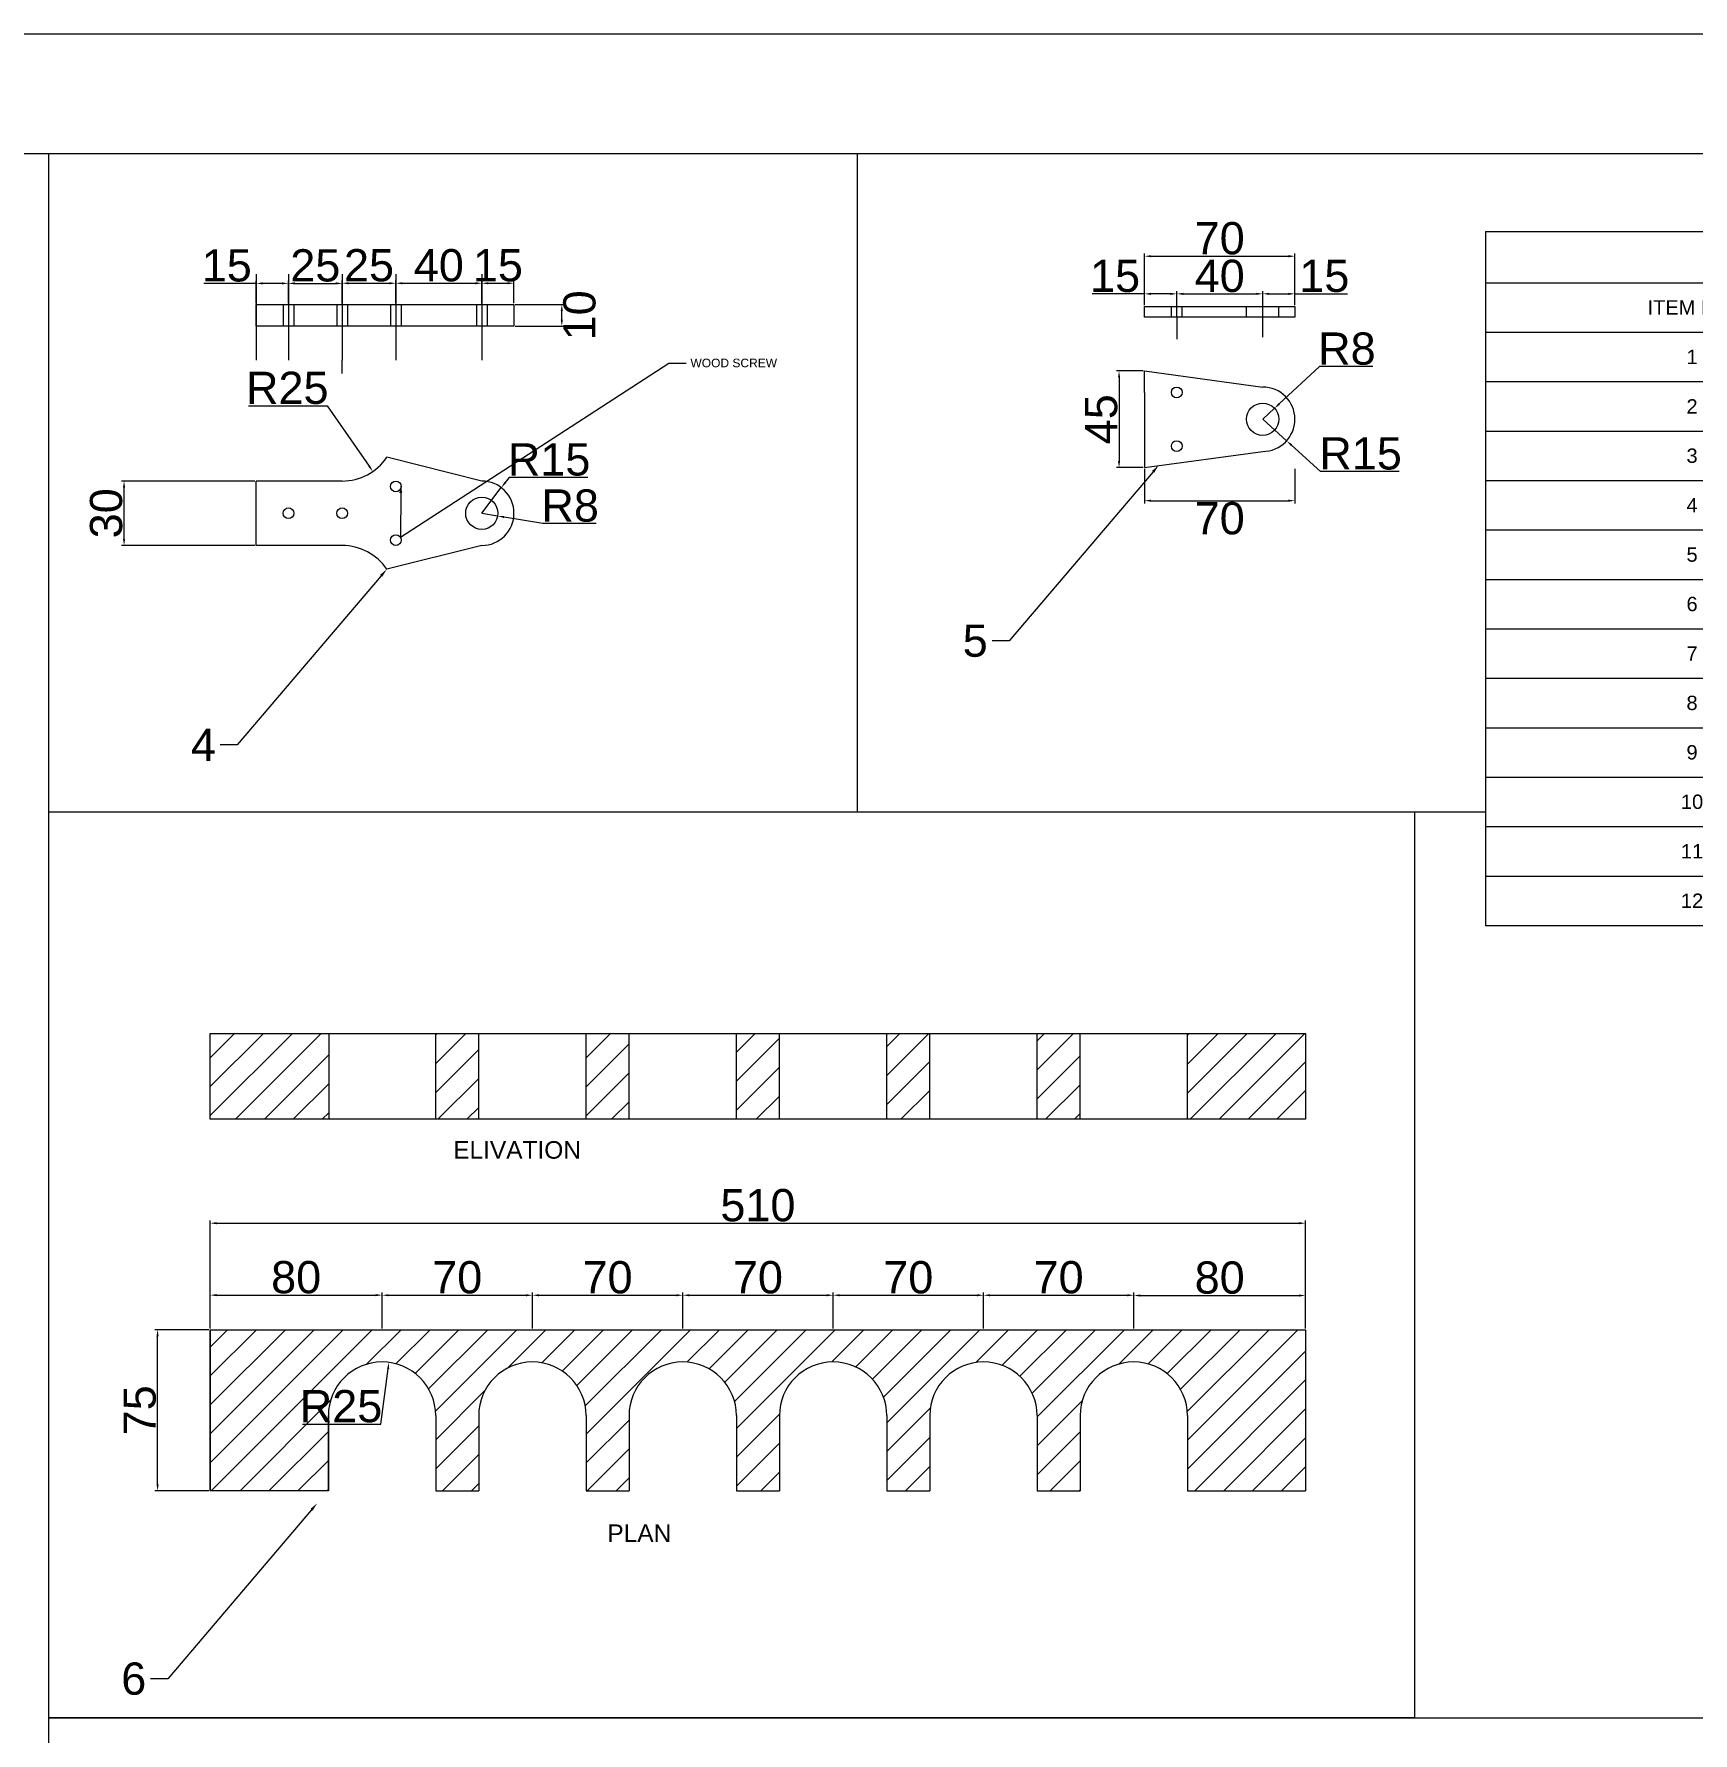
# Model space of a CAD drawing. Header units: millimetres. Extents: x -3009 to 55097, y -2803 to 5841.
# Drawn here: x 50202 to 50974, y -477 to 314 of the extents above; entities that cross this region are included whole.
import ezdxf
from ezdxf import colors
from ezdxf.entities.mleader import LeaderData, LeaderLine
from ezdxf.math import Vec2, Vec3

# ---------------------------------------------------------------- set-up
doc = ezdxf.new("R2010")
doc.units = ezdxf.units.MM
for name, color, linetype in [('DIM', 10, 'Continuous'), ('HATCH 252', 7, 'Continuous'), ('SC', 5, 'Continuous')]:
    doc.layers.add(name, color=color, linetype=linetype)
doc.layers.add('PDF_PDF_PDF_NAME PLATE', color=230, linetype='Continuous', true_color=0xff007f)
doc.styles.get("Standard").update_dxf_attribs({"font": 'arial.ttf', "height": 15})
doc.dimstyles.new('DIM', dxfattribs={"dimtxt": 15, "dimasz": 3, "dimexe": 1.25, "dimexo": 0.625, "dimtad": 2, "dimtoh": 1, "dimdec": 0, "dimtxsty": 'Standard', "dimcen": 2.5, "dimclrd": 1, "dimclre": 4, "dimclrt": 1, "dimadec": 0, "dimazin": 0, "dimtfac": 1, "dimtdec": 0, "dimtmove": 0, "dimatfit": 3, "dimfxl": 1, "dimtfillclr": 4, "dimarcsym": 0})

# ---------------------------------------------------------------- blocks, each defined once
blk = doc.blocks.new('*T118')
at = {"layer": 'SC', "color": 0, "linetype": 'ByBlock', "lineweight": -2, "transparency": 16777216}
for p, q in [((0, 0), (577.34, 0)), ((0, 0), (0, -323.12)), ((577.34, 0), (577.34, -323.12)), ((0, -23.91), (577.34, -23.91)), ((192.45, -23.91), (192.45, -323.12)), ((384.89, -23.91), (384.89, -323.12)), ((0, -46.92), (577.34, -46.92)), ((0, -69.94), (577.34, -69.94)), ((0, -92.96), (577.34, -92.96)), ((0, -115.97), (577.34, -115.97)), ((0, -138.99), (577.34, -138.99)), ((0, -162.01), (577.34, -162.01)), ((0, -185.02), (577.34, -185.02)), ((0, -208.04), (577.34, -208.04)), ((0, -231.05), (577.34, -231.05)), ((0, -254.07), (577.34, -254.07)), ((0, -277.09), (577.34, -277.09)), ((0, -300.1), (577.34, -300.1)), ((0, -323.12), (577.34, -323.12))]:
    blk.add_line(p, q, dxfattribs=at)
at = {"layer": 'SC', "color": 0, "transparency": 16777216, "attachment_point": 5}
for s, insert, char_height, width in [('DATAILS OF PARTS', (288.67, -11.95), 6.6811, 576.0044), ('QTY REQD', (481.12, -35.42), 6.681, 191.1106), ('ITEM NO.', (96.22, -35.42), 6.681, 191.1106), ('MATERIAL', (288.67, -35.42), 6.681, 191.1106), ('1', (96.22, -58.43), 6.68, 191.1106), ('TEAKWOOD POLISHED', (288.67, -58.43), 6.6811, 191.1106), ('8', (481.12, -58.43), 6.68, 191.1106), ('2', (96.22, -81.45), 6.68, 191.1106), ('TEAKWOOD POLISHED', (288.67, -81.45), 6.6811, 191.1106), ('4', (481.12, -81.45), 6.68, 191.1106), ('3', (96.22, -104.46), 6.68, 191.1106), ('MS GALVD SHEET(16G)', (288.67, -104.46), 6.6811, 191.1106), ('4', (481.12, -104.46), 6.68, 191.1106), ('4', (96.22, -127.48), 6.68, 191.1106), ('AL ALLOY', (288.67, -127.48), 6.681, 191.1106), ('4', (481.12, -127.48), 6.68, 191.1106), ('5', (96.22, -150.5), 6.68, 191.1106), ('AL ALLOY', (288.67, -150.5), 6.681, 191.1106), ('4', (481.12, -150.5), 6.68, 191.1106), ('6', (96.22, -173.51), 6.68, 191.1106), ('TEAKWOOD POLISHED', (288.67, -173.51), 6.6811, 191.1106), ('4', (481.12, -173.51), 6.68, 191.1106), ('7', (96.22, -196.53), 6.68, 191.1106), ('14G AL ALLOY SHEET', (288.67, -196.53), 6.6811, 191.1106), ('4', (481.12, -196.53), 6.68, 191.1106), ('8', (96.22, -219.55), 6.68, 191.1106), ('TEAKWOOD POLISHED', (288.67, -219.55), 6.6811, 191.1106), ('4', (481.12, -219.55), 6.68, 191.1106), ('9', (96.22, -242.56), 6.68, 191.1106), ('TEAKWOOD POLISHED', (288.67, -242.56), 6.6811, 191.1106), ('4', (481.12, -242.56), 6.68, 191.1106), ('10', (96.22, -265.58), 6.681, 191.1106), ('AL ALLOY', (288.67, -265.58), 6.681, 191.1106), ('24', (481.12, -265.58), 6.681, 191.1106), ('11', (96.22, -288.59), 6.681, 191.1106), ('TEAKWOOD POLISHED', (288.67, -288.59), 6.6811, 191.1106), ('8', (481.12, -288.59), 6.68, 191.1106), ('12', (96.22, -311.61), 6.681, 191.1106), ('TEAKWOOD POLISHED', (288.67, -311.61), 6.6811, 191.1106), ('8', (481.12, -311.61), 6.68, 191.1106)]:
    blk.add_mtext(s, dxfattribs=dict(at, insert=insert, char_height=char_height, width=width))
blk = doc.blocks.new('*D261')
at = {"layer": 'Defpoints', "color": 0, "transparency": 16777216}
for p in [(50305.41, 197.87), (50305.41, 187.99), (50320.41, 187.99)]:
    blk.add_point(p, dxfattribs=at)
at = {"layer": 'DIM', "color": 1, "lineweight": -2, "transparency": 16777216}
for p, q in [((50305.41, 197.87), (50280.97, 197.87)), ((50317.41, 197.87), (50308.41, 197.87))]:
    blk.add_line(p, q, dxfattribs=at)
at = {"layer": 'DIM', "color": 4, "lineweight": -2, "transparency": 16777216}
for p, q in [((50305.41, 188.62), (50305.41, 199.12)), ((50320.41, 188.62), (50320.41, 199.12))]:
    blk.add_line(p, q, dxfattribs=at)
at = {"layer": 'DIM', "color": 1, "transparency": 16777216}
for points in [[(50308.41, 198.37), (50308.41, 197.37), (50305.41, 197.87)], [(50317.41, 198.37), (50317.41, 197.37), (50320.41, 197.87)]]:
    blk.add_solid(points, dxfattribs=at)
at = {"layer": 'DIM', "color": 1, "transparency": 16777216, "insert": (50291.69, 206.16), "char_height": 15, "attachment_point": 5}
blk.add_mtext('15', dxfattribs=at)
blk = doc.blocks.new('*D262')
at = {"layer": 'Defpoints', "color": 0, "transparency": 16777216}
for p in [(50345.41, 197.87), (50320.41, 187.99), (50345.41, 187.99)]:
    blk.add_point(p, dxfattribs=at)
at = {"layer": 'DIM', "color": 4, "lineweight": -2, "transparency": 16777216}
for p, q in [((50320.41, 188.62), (50320.41, 199.12)), ((50345.41, 188.62), (50345.41, 199.12))]:
    blk.add_line(p, q, dxfattribs=at)
at = {"layer": 'DIM', "color": 1, "lineweight": -2, "transparency": 16777216}
blk.add_line((50323.41, 197.87), (50342.41, 197.87), dxfattribs=at)
at = {"layer": 'DIM', "color": 1, "transparency": 16777216}
for points in [[(50323.41, 198.37), (50323.41, 197.37), (50320.41, 197.87)], [(50342.41, 198.37), (50342.41, 197.37), (50345.41, 197.87)]]:
    blk.add_solid(points, dxfattribs=at)
at = {"layer": 'DIM', "color": 1, "transparency": 16777216, "insert": (50332.91, 206.16), "char_height": 15, "attachment_point": 5}
blk.add_mtext('25', dxfattribs=at)
blk = doc.blocks.new('*D263')
at = {"layer": 'Defpoints', "color": 0, "transparency": 16777216}
for p in [(50370.41, 197.94), (50345.41, 187.99), (50370.41, 187.99)]:
    blk.add_point(p, dxfattribs=at)
at = {"layer": 'DIM', "color": 4, "lineweight": -2, "transparency": 16777216}
for p, q in [((50345.41, 188.62), (50345.41, 199.19)), ((50370.41, 188.62), (50370.41, 199.19))]:
    blk.add_line(p, q, dxfattribs=at)
at = {"layer": 'DIM', "color": 1, "lineweight": -2, "transparency": 16777216}
blk.add_line((50348.41, 197.94), (50367.41, 197.94), dxfattribs=at)
at = {"layer": 'DIM', "color": 1, "transparency": 16777216}
for points in [[(50348.41, 198.44), (50348.41, 197.44), (50345.41, 197.94)], [(50367.41, 198.44), (50367.41, 197.44), (50370.41, 197.94)]]:
    blk.add_solid(points, dxfattribs=at)
at = {"layer": 'DIM', "color": 1, "transparency": 16777216, "insert": (50357.91, 206.22), "char_height": 15, "attachment_point": 5}
blk.add_mtext('25', dxfattribs=at)
blk = doc.blocks.new('*D264')
at = {"layer": 'Defpoints', "color": 0, "transparency": 16777216}
for p in [(50410.41, 197.94), (50370.41, 187.99), (50410.41, 187.99)]:
    blk.add_point(p, dxfattribs=at)
at = {"layer": 'DIM', "color": 4, "lineweight": -2, "transparency": 16777216}
for p, q in [((50370.41, 188.62), (50370.41, 199.19)), ((50410.41, 188.62), (50410.41, 199.19))]:
    blk.add_line(p, q, dxfattribs=at)
at = {"layer": 'DIM', "color": 1, "lineweight": -2, "transparency": 16777216}
blk.add_line((50373.41, 197.94), (50407.41, 197.94), dxfattribs=at)
at = {"layer": 'DIM', "color": 1, "transparency": 16777216}
for points in [[(50373.41, 198.44), (50373.41, 197.44), (50370.41, 197.94)], [(50407.41, 198.44), (50407.41, 197.44), (50410.41, 197.94)]]:
    blk.add_solid(points, dxfattribs=at)
at = {"layer": 'DIM', "color": 1, "transparency": 16777216, "insert": (50390.41, 206.22), "char_height": 15, "attachment_point": 5}
blk.add_mtext('40', dxfattribs=at)
blk = doc.blocks.new('*D265')
at = {"layer": 'Defpoints', "color": 0, "transparency": 16777216}
for p in [(50425.41, 197.94), (50410.41, 187.99), (50425.41, 187.99)]:
    blk.add_point(p, dxfattribs=at)
at = {"layer": 'DIM', "color": 4, "lineweight": -2, "transparency": 16777216}
for p, q in [((50410.41, 188.62), (50410.41, 199.19)), ((50425.41, 188.62), (50425.41, 199.19))]:
    blk.add_line(p, q, dxfattribs=at)
at = {"layer": 'DIM', "color": 1, "lineweight": -2, "transparency": 16777216}
blk.add_line((50413.41, 197.94), (50422.41, 197.94), dxfattribs=at)
at = {"layer": 'DIM', "color": 1, "transparency": 16777216}
for points in [[(50413.41, 198.44), (50413.41, 197.44), (50410.41, 197.94)], [(50422.41, 198.44), (50422.41, 197.44), (50425.41, 197.94)]]:
    blk.add_solid(points, dxfattribs=at)
at = {"layer": 'DIM', "color": 1, "transparency": 16777216, "insert": (50417.91, 206.22), "char_height": 15, "attachment_point": 5}
blk.add_mtext('15', dxfattribs=at)
blk = doc.blocks.new('*D266')
at = {"layer": 'Defpoints', "color": 0, "transparency": 16777216}
for p in [(50425.41, 187.99), (50447.67, 187.99), (50425.41, 177.99)]:
    blk.add_point(p, dxfattribs=at)
at = {"layer": 'DIM', "color": 4, "lineweight": -2, "transparency": 16777216}
for p, q in [((50426.03, 187.99), (50448.92, 187.99)), ((50426.03, 177.99), (50448.92, 177.99))]:
    blk.add_line(p, q, dxfattribs=at)
at = {"layer": 'DIM', "color": 1, "lineweight": -2, "transparency": 16777216}
blk.add_line((50447.67, 180.99), (50447.67, 184.99), dxfattribs=at)
at = {"layer": 'DIM', "color": 1, "transparency": 16777216}
for points in [[(50447.17, 184.99), (50448.17, 184.99), (50447.67, 187.99)], [(50447.17, 180.99), (50448.17, 180.99), (50447.67, 177.99)]]:
    blk.add_solid(points, dxfattribs=at)
at = {"layer": 'DIM', "color": 1, "transparency": 16777216, "insert": (50455.95, 182.99), "char_height": 15, "attachment_point": 5, "rotation": 90}
blk.add_mtext('10', dxfattribs=at)
blk = doc.blocks.new('*D258')
at = {"layer": 'Defpoints', "color": 0, "transparency": 16777216}
for p in [(50419.51, 102.77), (50410.41, 90.84)]:
    blk.add_point(p, dxfattribs=at)
at = {"layer": 'DIM', "color": 1, "lineweight": -2, "transparency": 16777216}
for p, q in [((50423.15, 107.54), (50421.33, 105.15)), ((50459.73, 107.54), (50423.15, 107.54)), ((50410.41, 90.84), (50419.51, 102.77))]:
    blk.add_line(p, q, dxfattribs=at)
at = {"layer": 'DIM', "color": 1, "transparency": 16777216}
blk.add_solid([(50420.93, 105.46), (50421.72, 104.85), (50419.51, 102.77)], dxfattribs=at)
at = {"layer": 'DIM', "color": 1, "transparency": 16777216, "insert": (50441.75, 115.82), "char_height": 15, "attachment_point": 5}
blk.add_mtext('R15', dxfattribs=at)
blk = doc.blocks.new('*D259')
at = {"layer": 'Defpoints', "color": 0, "transparency": 16777216}
for p in [(50410.41, 90.84), (50417.8, 89.6)]:
    blk.add_point(p, dxfattribs=at)
at = {"layer": 'DIM', "color": 1, "lineweight": -2, "transparency": 16777216}
for p, q in [((50410.41, 90.84), (50417.8, 89.6)), ((50438.83, 86.07), (50420.76, 89.1)), ((50463.67, 86.07), (50438.83, 86.07))]:
    blk.add_line(p, q, dxfattribs=at)
at = {"layer": 'DIM', "color": 1, "transparency": 16777216}
blk.add_solid([(50420.84, 89.6), (50420.68, 88.61), (50417.8, 89.6)], dxfattribs=at)
at = {"layer": 'DIM', "color": 1, "transparency": 16777216, "insert": (50451.56, 94.35), "char_height": 15, "attachment_point": 5}
blk.add_mtext('R8', dxfattribs=at)
blk = doc.blocks.new('*D260')
at = {"layer": 'Defpoints', "color": 0, "transparency": 16777216}
for p in [(50345.41, 130.84), (50359.65, 110.3)]:
    blk.add_point(p, dxfattribs=at)
at = {"layer": 'DIM', "color": 1, "lineweight": -2, "transparency": 16777216}
for p, q in [((50301.87, 140.87), (50338.45, 140.87)), ((50338.45, 140.87), (50357.94, 112.76))]:
    blk.add_line(p, q, dxfattribs=at)
at = {"layer": 'DIM', "color": 1, "transparency": 16777216}
blk.add_solid([(50358.36, 113.05), (50357.53, 112.48), (50359.65, 110.3)], dxfattribs=at)
at = {"layer": 'DIM', "color": 1, "transparency": 16777216, "insert": (50319.85, 149.15), "char_height": 15, "attachment_point": 5}
blk.add_mtext('R25', dxfattribs=at)
blk = doc.blocks.new('*D267')
at = {"layer": 'Defpoints', "color": 0, "transparency": 16777216}
for p in [(50243.86, 105.84), (50305.41, 105.84), (50305.41, 75.84)]:
    blk.add_point(p, dxfattribs=at)
at = {"layer": 'DIM', "color": 4, "lineweight": -2, "transparency": 16777216}
for p, q in [((50304.78, 105.84), (50242.61, 105.84)), ((50304.78, 75.84), (50242.61, 75.84))]:
    blk.add_line(p, q, dxfattribs=at)
at = {"layer": 'DIM', "color": 1, "lineweight": -2, "transparency": 16777216}
blk.add_line((50243.86, 78.84), (50243.86, 102.84), dxfattribs=at)
at = {"layer": 'DIM', "color": 1, "transparency": 16777216}
for points in [[(50243.36, 102.84), (50244.36, 102.84), (50243.86, 105.84)], [(50243.36, 78.84), (50244.36, 78.84), (50243.86, 75.84)]]:
    blk.add_solid(points, dxfattribs=at)
at = {"layer": 'DIM', "color": 1, "transparency": 16777216, "insert": (50235.57, 90.84), "char_height": 15, "attachment_point": 5, "rotation": 90}
blk.add_mtext('30', dxfattribs=at)
blk = doc.blocks.new('*D271')
at = {"layer": 'Defpoints', "color": 0, "transparency": 16777216}
for p in [(50788.99, 210.52), (50718.99, 187.14), (50788.99, 187.14)]:
    blk.add_point(p, dxfattribs=at)
at = {"layer": 'DIM', "color": 4, "lineweight": -2, "transparency": 16777216}
for p, q in [((50718.99, 187.77), (50718.99, 211.77)), ((50788.99, 187.77), (50788.99, 211.77))]:
    blk.add_line(p, q, dxfattribs=at)
at = {"layer": 'DIM', "color": 1, "lineweight": -2, "transparency": 16777216}
blk.add_line((50721.99, 210.52), (50785.99, 210.52), dxfattribs=at)
at = {"layer": 'DIM', "color": 1, "transparency": 16777216}
for points in [[(50721.99, 211.02), (50721.99, 210.02), (50718.99, 210.52)], [(50785.99, 211.02), (50785.99, 210.02), (50788.99, 210.52)]]:
    blk.add_solid(points, dxfattribs=at)
at = {"layer": 'DIM', "color": 1, "transparency": 16777216, "insert": (50753.99, 218.81), "char_height": 15, "attachment_point": 5}
blk.add_mtext('70', dxfattribs=at)
blk = doc.blocks.new('*D272')
at = {"layer": 'Defpoints', "color": 0, "transparency": 16777216}
for p in [(50718.99, 193), (50718.99, 187.14), (50733.99, 187.14)]:
    blk.add_point(p, dxfattribs=at)
at = {"layer": 'DIM', "color": 1, "lineweight": -2, "transparency": 16777216}
for p, q in [((50718.99, 193), (50694.55, 193)), ((50730.99, 193), (50721.99, 193))]:
    blk.add_line(p, q, dxfattribs=at)
at = {"layer": 'DIM', "color": 4, "lineweight": -2, "transparency": 16777216}
for p, q in [((50718.99, 187.77), (50718.99, 194.25)), ((50733.99, 187.77), (50733.99, 194.25))]:
    blk.add_line(p, q, dxfattribs=at)
at = {"layer": 'DIM', "color": 1, "transparency": 16777216}
for points in [[(50721.99, 193.5), (50721.99, 192.5), (50718.99, 193)], [(50730.99, 193.5), (50730.99, 192.5), (50733.99, 193)]]:
    blk.add_solid(points, dxfattribs=at)
at = {"layer": 'DIM', "color": 1, "transparency": 16777216, "insert": (50705.27, 201.28), "char_height": 15, "attachment_point": 5}
blk.add_mtext('15', dxfattribs=at)
blk = doc.blocks.new('*D273')
at = {"layer": 'Defpoints', "color": 0, "transparency": 16777216}
for p in [(50773.99, 193), (50733.99, 187.14), (50773.99, 187.14)]:
    blk.add_point(p, dxfattribs=at)
at = {"layer": 'DIM', "color": 4, "lineweight": -2, "transparency": 16777216}
for p, q in [((50733.99, 187.77), (50733.99, 194.25)), ((50773.99, 187.77), (50773.99, 194.25))]:
    blk.add_line(p, q, dxfattribs=at)
at = {"layer": 'DIM', "color": 1, "lineweight": -2, "transparency": 16777216}
blk.add_line((50736.99, 193), (50770.99, 193), dxfattribs=at)
at = {"layer": 'DIM', "color": 1, "transparency": 16777216}
for points in [[(50736.99, 193.5), (50736.99, 192.5), (50733.99, 193)], [(50770.99, 193.5), (50770.99, 192.5), (50773.99, 193)]]:
    blk.add_solid(points, dxfattribs=at)
at = {"layer": 'DIM', "color": 1, "transparency": 16777216, "insert": (50753.99, 201.28), "char_height": 15, "attachment_point": 5}
blk.add_mtext('40', dxfattribs=at)
blk = doc.blocks.new('*D268')
at = {"layer": 'Defpoints', "color": 0, "transparency": 16777216}
for p in [(50788.99, 193), (50773.99, 187.14), (50788.99, 187.14)]:
    blk.add_point(p, dxfattribs=at)
at = {"layer": 'DIM', "color": 4, "lineweight": -2, "transparency": 16777216}
for p, q in [((50773.99, 187.77), (50773.99, 194.25)), ((50788.99, 187.77), (50788.99, 194.25))]:
    blk.add_line(p, q, dxfattribs=at)
at = {"layer": 'DIM', "color": 1, "lineweight": -2, "transparency": 16777216}
for p, q in [((50776.99, 193), (50785.99, 193)), ((50788.99, 193), (50813.42, 193))]:
    blk.add_line(p, q, dxfattribs=at)
at = {"layer": 'DIM', "color": 1, "transparency": 16777216}
for points in [[(50776.99, 193.5), (50776.99, 192.5), (50773.99, 193)], [(50785.99, 193.5), (50785.99, 192.5), (50788.99, 193)]]:
    blk.add_solid(points, dxfattribs=at)
at = {"layer": 'DIM', "color": 1, "transparency": 16777216, "insert": (50802.7, 201.28), "char_height": 15, "attachment_point": 5}
blk.add_mtext('15', dxfattribs=at)
blk = doc.blocks.new('*D274')
at = {"layer": 'Defpoints', "color": 0, "transparency": 16777216}
for p in [(50718.99, 157.12), (50707.12, 112.12), (50718.99, 112.12)]:
    blk.add_point(p, dxfattribs=at)
at = {"layer": 'DIM', "color": 4, "lineweight": -2, "transparency": 16777216}
for p, q in [((50718.36, 157.12), (50705.87, 157.12)), ((50718.36, 112.12), (50705.87, 112.12))]:
    blk.add_line(p, q, dxfattribs=at)
at = {"layer": 'DIM', "color": 1, "lineweight": -2, "transparency": 16777216}
blk.add_line((50707.12, 154.12), (50707.12, 115.12), dxfattribs=at)
at = {"layer": 'DIM', "color": 1, "transparency": 16777216}
for points in [[(50706.62, 154.12), (50707.62, 154.12), (50707.12, 157.12)], [(50706.62, 115.12), (50707.62, 115.12), (50707.12, 112.12)]]:
    blk.add_solid(points, dxfattribs=at)
at = {"layer": 'DIM', "color": 1, "transparency": 16777216, "insert": (50698.87, 134.62), "char_height": 15, "attachment_point": 5, "rotation": 90}
blk.add_mtext('45', dxfattribs=at)
blk = doc.blocks.new('*D269')
at = {"layer": 'Defpoints', "color": 0, "transparency": 16777216}
for p in [(50773.99, 134.62), (50779.49, 139.71)]:
    blk.add_point(p, dxfattribs=at)
at = {"layer": 'DIM', "color": 1, "lineweight": -2, "transparency": 16777216}
for p, q in [((50800.47, 159.14), (50781.69, 141.75)), ((50825.31, 159.14), (50800.47, 159.14)), ((50773.99, 134.62), (50779.49, 139.71))]:
    blk.add_line(p, q, dxfattribs=at)
at = {"layer": 'DIM', "color": 1, "transparency": 16777216}
blk.add_solid([(50781.35, 142.12), (50782.03, 141.38), (50779.49, 139.71)], dxfattribs=at)
at = {"layer": 'DIM', "color": 1, "transparency": 16777216, "insert": (50813.2, 167.42), "char_height": 15, "attachment_point": 5}
blk.add_mtext('R8', dxfattribs=at)
blk = doc.blocks.new('*D275')
at = {"layer": 'Defpoints', "color": 0, "transparency": 16777216}
for p in [(50773.99, 134.62), (50785.14, 124.59)]:
    blk.add_point(p, dxfattribs=at)
at = {"layer": 'DIM', "color": 1, "lineweight": -2, "transparency": 16777216}
for p, q in [((50773.99, 134.62), (50785.14, 124.59)), ((50800.99, 110.34), (50787.37, 122.58)), ((50837.57, 110.34), (50800.99, 110.34))]:
    blk.add_line(p, q, dxfattribs=at)
at = {"layer": 'DIM', "color": 1, "transparency": 16777216}
blk.add_solid([(50787.71, 122.95), (50787.04, 122.21), (50785.14, 124.59)], dxfattribs=at)
at = {"layer": 'DIM', "color": 1, "transparency": 16777216, "insert": (50819.59, 118.62), "char_height": 15, "attachment_point": 5}
blk.add_mtext('R15', dxfattribs=at)
blk = doc.blocks.new('*D270')
at = {"layer": 'Defpoints', "color": 0, "transparency": 16777216}
for p in [(50718.99, 112.12), (50788.99, 112.12), (50788.99, 96.7)]:
    blk.add_point(p, dxfattribs=at)
at = {"layer": 'SC', "color": 4, "lineweight": -2, "transparency": 16777216}
for p, q in [((50718.99, 111.49), (50718.99, 95.45)), ((50788.99, 111.49), (50788.99, 95.45))]:
    blk.add_line(p, q, dxfattribs=at)
at = {"layer": 'SC', "color": 1, "lineweight": -2, "transparency": 16777216}
blk.add_line((50721.99, 96.7), (50785.99, 96.7), dxfattribs=at)
at = {"layer": 'SC', "color": 1, "transparency": 16777216}
for points in [[(50721.99, 97.2), (50721.99, 96.2), (50718.99, 96.7)], [(50785.99, 97.2), (50785.99, 96.2), (50788.99, 96.7)]]:
    blk.add_solid(points, dxfattribs=at)
at = {"layer": 'SC', "color": 1, "transparency": 16777216, "insert": (50753.99, 88.42), "char_height": 15, "attachment_point": 5}
blk.add_mtext('70', dxfattribs=at)
blk = doc.blocks.new('*D283')
at = {"layer": 'Defpoints', "color": 0, "transparency": 16777216}
for p in [(50793.98, -239.67), (50283.98, -289.27), (50793.98, -289.27)]:
    blk.add_point(p, dxfattribs=at)
at = {"layer": 'DIM', "color": 4, "lineweight": -2, "transparency": 16777216}
for p, q in [((50283.98, -288.64), (50283.98, -238.42)), ((50793.98, -288.64), (50793.98, -238.42))]:
    blk.add_line(p, q, dxfattribs=at)
at = {"layer": 'DIM', "color": 1, "lineweight": -2, "transparency": 16777216}
blk.add_line((50286.98, -239.67), (50790.98, -239.67), dxfattribs=at)
at = {"layer": 'DIM', "color": 1, "transparency": 16777216}
for points in [[(50286.98, -239.17), (50286.98, -240.17), (50283.98, -239.67)], [(50790.98, -239.17), (50790.98, -240.17), (50793.98, -239.67)]]:
    blk.add_solid(points, dxfattribs=at)
at = {"layer": 'DIM', "color": 1, "transparency": 16777216, "insert": (50538.98, -231.38), "char_height": 15, "attachment_point": 5}
blk.add_mtext('510', dxfattribs=at)
blk = doc.blocks.new('*D276')
at = {"layer": 'Defpoints', "color": 0, "transparency": 16777216}
for p in [(50363.98, -273.17), (50283.98, -289.27), (50363.98, -289.27)]:
    blk.add_point(p, dxfattribs=at)
at = {"layer": 'DIM', "color": 4, "lineweight": -2, "transparency": 16777216}
for p, q in [((50283.98, -288.64), (50283.98, -271.92)), ((50363.98, -288.64), (50363.98, -271.92))]:
    blk.add_line(p, q, dxfattribs=at)
at = {"layer": 'DIM', "color": 1, "lineweight": -2, "transparency": 16777216}
blk.add_line((50286.98, -273.17), (50360.98, -273.17), dxfattribs=at)
at = {"layer": 'DIM', "color": 1, "transparency": 16777216}
for points in [[(50286.98, -272.67), (50286.98, -273.67), (50283.98, -273.17)], [(50360.98, -272.67), (50360.98, -273.67), (50363.98, -273.17)]]:
    blk.add_solid(points, dxfattribs=at)
at = {"layer": 'DIM', "color": 1, "transparency": 16777216, "insert": (50323.98, -264.89), "char_height": 15, "attachment_point": 5}
blk.add_mtext('80', dxfattribs=at)
blk = doc.blocks.new('*D277')
at = {"layer": 'Defpoints', "color": 0, "transparency": 16777216}
for p in [(50433.98, -273.22), (50363.98, -289.27), (50433.98, -289.27)]:
    blk.add_point(p, dxfattribs=at)
at = {"layer": 'DIM', "color": 4, "lineweight": -2, "transparency": 16777216}
for p, q in [((50363.98, -288.64), (50363.98, -271.97)), ((50433.98, -288.64), (50433.98, -271.97))]:
    blk.add_line(p, q, dxfattribs=at)
at = {"layer": 'DIM', "color": 1, "lineweight": -2, "transparency": 16777216}
blk.add_line((50366.98, -273.22), (50430.98, -273.22), dxfattribs=at)
at = {"layer": 'DIM', "color": 1, "transparency": 16777216}
for points in [[(50366.98, -272.72), (50366.98, -273.72), (50363.98, -273.22)], [(50430.98, -272.72), (50430.98, -273.72), (50433.98, -273.22)]]:
    blk.add_solid(points, dxfattribs=at)
at = {"layer": 'DIM', "color": 1, "transparency": 16777216, "insert": (50398.98, -264.93), "char_height": 15, "attachment_point": 5}
blk.add_mtext('70', dxfattribs=at)
blk = doc.blocks.new('*D278')
at = {"layer": 'Defpoints', "color": 0, "transparency": 16777216}
for p in [(50503.98, -273.22), (50433.98, -289.27), (50503.98, -289.27)]:
    blk.add_point(p, dxfattribs=at)
at = {"layer": 'DIM', "color": 4, "lineweight": -2, "transparency": 16777216}
for p, q in [((50433.98, -288.64), (50433.98, -271.97)), ((50503.98, -288.64), (50503.98, -271.97))]:
    blk.add_line(p, q, dxfattribs=at)
at = {"layer": 'DIM', "color": 1, "lineweight": -2, "transparency": 16777216}
blk.add_line((50436.98, -273.22), (50500.98, -273.22), dxfattribs=at)
at = {"layer": 'DIM', "color": 1, "transparency": 16777216}
for points in [[(50436.98, -272.72), (50436.98, -273.72), (50433.98, -273.22)], [(50500.98, -272.72), (50500.98, -273.72), (50503.98, -273.22)]]:
    blk.add_solid(points, dxfattribs=at)
at = {"layer": 'DIM', "color": 1, "transparency": 16777216, "insert": (50468.98, -264.93), "char_height": 15, "attachment_point": 5}
blk.add_mtext('70', dxfattribs=at)
blk = doc.blocks.new('*D279')
at = {"layer": 'Defpoints', "color": 0, "transparency": 16777216}
for p in [(50573.98, -273.22), (50503.98, -289.27), (50573.98, -289.27)]:
    blk.add_point(p, dxfattribs=at)
at = {"layer": 'DIM', "color": 4, "lineweight": -2, "transparency": 16777216}
for p, q in [((50503.98, -288.64), (50503.98, -271.97)), ((50573.98, -288.64), (50573.98, -271.97))]:
    blk.add_line(p, q, dxfattribs=at)
at = {"layer": 'DIM', "color": 1, "lineweight": -2, "transparency": 16777216}
blk.add_line((50506.98, -273.22), (50570.98, -273.22), dxfattribs=at)
at = {"layer": 'DIM', "color": 1, "transparency": 16777216}
for points in [[(50506.98, -272.72), (50506.98, -273.72), (50503.98, -273.22)], [(50570.98, -272.72), (50570.98, -273.72), (50573.98, -273.22)]]:
    blk.add_solid(points, dxfattribs=at)
at = {"layer": 'DIM', "color": 1, "transparency": 16777216, "insert": (50538.98, -264.93), "char_height": 15, "attachment_point": 5}
blk.add_mtext('70', dxfattribs=at)
blk = doc.blocks.new('*D280')
at = {"layer": 'Defpoints', "color": 0, "transparency": 16777216}
for p in [(50643.98, -273.22), (50573.98, -289.27), (50643.98, -289.27)]:
    blk.add_point(p, dxfattribs=at)
at = {"layer": 'DIM', "color": 4, "lineweight": -2, "transparency": 16777216}
for p, q in [((50573.98, -288.64), (50573.98, -271.97)), ((50643.98, -288.64), (50643.98, -271.97))]:
    blk.add_line(p, q, dxfattribs=at)
at = {"layer": 'DIM', "color": 1, "lineweight": -2, "transparency": 16777216}
blk.add_line((50576.98, -273.22), (50640.98, -273.22), dxfattribs=at)
at = {"layer": 'DIM', "color": 1, "transparency": 16777216}
for points in [[(50576.98, -272.72), (50576.98, -273.72), (50573.98, -273.22)], [(50640.98, -272.72), (50640.98, -273.72), (50643.98, -273.22)]]:
    blk.add_solid(points, dxfattribs=at)
at = {"layer": 'DIM', "color": 1, "transparency": 16777216, "insert": (50608.98, -264.93), "char_height": 15, "attachment_point": 5}
blk.add_mtext('70', dxfattribs=at)
blk = doc.blocks.new('*D281')
at = {"layer": 'Defpoints', "color": 0, "transparency": 16777216}
for p in [(50713.98, -273.22), (50643.98, -289.27), (50713.98, -289.27)]:
    blk.add_point(p, dxfattribs=at)
at = {"layer": 'DIM', "color": 4, "lineweight": -2, "transparency": 16777216}
for p, q in [((50643.98, -288.64), (50643.98, -271.97)), ((50713.98, -288.64), (50713.98, -271.97))]:
    blk.add_line(p, q, dxfattribs=at)
at = {"layer": 'DIM', "color": 1, "lineweight": -2, "transparency": 16777216}
blk.add_line((50646.98, -273.22), (50710.98, -273.22), dxfattribs=at)
at = {"layer": 'DIM', "color": 1, "transparency": 16777216}
for points in [[(50646.98, -272.72), (50646.98, -273.72), (50643.98, -273.22)], [(50710.98, -272.72), (50710.98, -273.72), (50713.98, -273.22)]]:
    blk.add_solid(points, dxfattribs=at)
at = {"layer": 'DIM', "color": 1, "transparency": 16777216, "insert": (50678.98, -264.93), "char_height": 15, "attachment_point": 5}
blk.add_mtext('70', dxfattribs=at)
blk = doc.blocks.new('*D282')
at = {"layer": 'Defpoints', "color": 0, "transparency": 16777216}
for p in [(50793.98, -273.35), (50713.98, -289.27), (50793.98, -289.27)]:
    blk.add_point(p, dxfattribs=at)
at = {"layer": 'DIM', "color": 4, "lineweight": -2, "transparency": 16777216}
for p, q in [((50713.98, -288.64), (50713.98, -272.1)), ((50793.98, -288.64), (50793.98, -272.1))]:
    blk.add_line(p, q, dxfattribs=at)
at = {"layer": 'DIM', "color": 1, "lineweight": -2, "transparency": 16777216}
blk.add_line((50716.98, -273.35), (50790.98, -273.35), dxfattribs=at)
at = {"layer": 'DIM', "color": 1, "transparency": 16777216}
for points in [[(50716.98, -272.85), (50716.98, -273.85), (50713.98, -273.35)], [(50790.98, -272.85), (50790.98, -273.85), (50793.98, -273.35)]]:
    blk.add_solid(points, dxfattribs=at)
at = {"layer": 'DIM', "color": 1, "transparency": 16777216, "insert": (50753.98, -265.07), "char_height": 15, "attachment_point": 5}
blk.add_mtext('80', dxfattribs=at)
blk = doc.blocks.new('*D284')
at = {"layer": 'Defpoints', "color": 0, "transparency": 16777216}
for p in [(50259.46, -289.27), (50283.98, -289.27), (50283.98, -364.27)]:
    blk.add_point(p, dxfattribs=at)
at = {"layer": 'DIM', "color": 4, "lineweight": -2, "transparency": 16777216}
for p, q in [((50283.36, -289.27), (50258.21, -289.27)), ((50283.36, -364.27), (50258.21, -364.27))]:
    blk.add_line(p, q, dxfattribs=at)
at = {"layer": 'DIM', "color": 1, "lineweight": -2, "transparency": 16777216}
blk.add_line((50259.46, -361.27), (50259.46, -292.27), dxfattribs=at)
at = {"layer": 'DIM', "color": 1, "transparency": 16777216}
for points in [[(50258.96, -292.27), (50259.96, -292.27), (50259.46, -289.27)], [(50258.96, -361.27), (50259.96, -361.27), (50259.46, -364.27)]]:
    blk.add_solid(points, dxfattribs=at)
at = {"layer": 'DIM', "color": 1, "transparency": 16777216, "insert": (50251.21, -326.77), "char_height": 15, "attachment_point": 5, "rotation": 90}
blk.add_mtext('75', dxfattribs=at)
blk = doc.blocks.new('*D351')
at = {"color": 1, "lineweight": -2, "transparency": 16777216}
for p, q in [((50363.47, -333.23), (50366.8, -307.45)), ((50326.89, -333.23), (50363.47, -333.23))]:
    blk.add_line(p, q, dxfattribs=at)
at = {"color": 1, "transparency": 16777216}
blk.add_solid([(50366.31, -307.39), (50367.3, -307.52), (50367.19, -304.48)], dxfattribs=at)
at = {"layer": 'Defpoints', "color": 0, "transparency": 16777216}
for p in [(50367.19, -304.48), (50363.98, -329.27)]:
    blk.add_point(p, dxfattribs=at)
at = {"color": 1, "transparency": 16777216, "insert": (50344.87, -324.94), "char_height": 15, "attachment_point": 5}
blk.add_mtext('R25', dxfattribs=at)

msp = doc.modelspace()

# ---------------------------------------------------------------- hatches: boundary and pattern name
at = {"layer": 'HATCH 252'}
h = msp.add_hatch(dxfattribs=at)
h.set_pattern_fill('ANSI31', color=256, scale=3)
h.paths.add_polyline_path([(50339.35, -151.3), (50283.98, -151.3), (50283.98, -191.3), (50339.35, -191.3)])
h.paths.add_polyline_path([(50408.98, -151.3), (50388.98, -151.3), (50388.98, -191.3), (50408.98, -191.3)])
h.paths.add_polyline_path([(50478.98, -151.3), (50458.98, -151.3), (50458.98, -191.3), (50478.98, -191.3)])
h.paths.add_polyline_path([(50548.98, -151.3), (50528.98, -151.3), (50528.98, -191.3), (50548.98, -191.3)])
h.paths.add_polyline_path([(50618.98, -151.3), (50598.98, -151.3), (50598.98, -191.3), (50618.98, -191.3)])
h.paths.add_polyline_path([(50688.98, -151.3), (50668.98, -151.3), (50668.98, -191.3), (50688.98, -191.3)])
h.paths.add_polyline_path([(50793.98, -151.3), (50738.98, -151.3), (50738.98, -191.3), (50793.98, -191.3)])
h = msp.add_hatch(dxfattribs=at)
h.set_pattern_fill('ANSI31', color=256, scale=3)
h.paths.add_polyline_path([(50793.98, -289.27), (50283.98, -289.27), (50283.98, -364.27), (50338.98, -364.27), (50338.98, -329.27, -1), (50388.98, -329.27), (50388.98, -364.27), (50408.98, -364.27), (50408.98, -329.27, -1), (50458.98, -329.27), (50458.98, -364.27), (50478.98, -364.27), (50478.98, -329.27, -1), (50528.98, -329.27), (50528.98, -364.27), (50548.98, -364.27), (50548.98, -329.27, -1), (50598.98, -329.27), (50598.98, -364.27), (50618.98, -364.27), (50618.98, -329.27, -1), (50668.98, -329.27), (50668.98, -364.27), (50688.98, -364.27), (50688.98, -329.27, -1), (50738.98, -329.27), (50738.98, -364.27), (50793.98, -364.27)])
h.paths.add_polyline_path([(50321.49, -340.54), (50367.43, -340.54), (50367.43, -309.63), (50321.49, -309.63)], flags=24)

# ---------------------------------------------------------------- linework, layer by layer
at = {"color": 252, "true_color": 0x939598}
for p, q in [((50208.85, -1072.68), (50208.85, 258.29)), ((50585.28, -48.13), (50585.28, 258.29)), ((50208.85, -48.13), (50877.69, -48.13)), ((50844.62, -48.13), (50844.62, -470)), ((50208.85, -470), (51041.17, -470))]:
    msp.add_line(p, q, dxfattribs=at)
for p, q in [((50305.41, 202.21), (50305.41, 162.17)), ((50320.41, 202.21), (50320.41, 162.17)), ((50345.41, 202.21), (50345.41, 162.17)), ((50370.41, 202.21), (50370.41, 162.17)), ((50410.41, 202.21), (50410.41, 162.17)), ((50733.99, 182.14), (50733.99, 192.69)), ((50773.99, 172.83), (50773.99, 192.66)), ((50305.41, 187.99), (50320.41, 187.99)), ((50305.41, 177.99), (50305.41, 187.99)), ((50317.91, 187.99), (50317.91, 177.99)), ((50320.41, 187.99), (50345.41, 187.99)), ((50322.91, 187.99), (50322.91, 177.99)), ((50342.91, 187.99), (50342.91, 177.99)), ((50345.41, 187.99), (50370.41, 187.99)), ((50347.91, 187.99), (50347.91, 177.99)), ((50367.91, 187.99), (50367.91, 177.99)), ((50370.41, 187.99), (50410.41, 187.99)), ((50372.91, 187.99), (50372.91, 177.99)), ((50407.91, 187.99), (50407.91, 177.99)), ((50410.41, 187.99), (50425.41, 187.99)), ((50412.91, 187.99), (50412.91, 177.99)), ((50425.41, 187.99), (50425.41, 177.99)), ((50718.99, 187.14), (50733.99, 187.14)), ((50718.99, 182.14), (50718.99, 187.14)), ((50788.99, 182.14), (50718.99, 182.14)), ((50731.49, 182.14), (50731.49, 187.14)), ((50733.99, 187.14), (50773.99, 187.14)), ((50733.99, 182.14), (50733.99, 171.97)), ((50736.49, 182.14), (50736.49, 187.14)), ((50766.49, 182.14), (50766.49, 187.14)), ((50773.99, 187.14), (50788.99, 187.14)), ((50781.49, 182.14), (50781.49, 187.14)), ((50788.99, 187.14), (50788.99, 182.14)), ((50425.41, 177.99), (50305.41, 177.99)), ((50345.41, 155.84), (50345.41, 162.17)), ((50718.99, 147.12), (50718.99, 157.12)), ((50718.99, 157.12), (50773.99, 149.62)), ((50718.99, 147.12), (50718.99, 122.12)), ((50718.99, 122.12), (50718.99, 112.12)), ((50718.99, 112.12), (50773.99, 119.62)), ((50410.41, 105.84), (50366.16, 116.9)), ((50305.41, 75.84), (50305.41, 105.84)), ((50345.41, 105.84), (50305.41, 105.84)), ((50345.41, 75.84), (50305.41, 75.84)), ((50410.41, 75.84), (50366.16, 64.78)), ((50283.98, -151.3), (50793.98, -151.3)), ((50283.98, -191.3), (50283.98, -151.3)), ((50339.35, -191.3), (50339.35, -151.3)), ((50351.48, -151.3), (50376.48, -151.3)), ((50388.98, -191.3), (50388.98, -151.3)), ((50408.98, -191.3), (50408.98, -151.3)), ((50458.98, -191.3), (50458.98, -151.3)), ((50478.98, -191.3), (50478.98, -151.3)), ((50528.98, -191.3), (50528.98, -151.3)), ((50548.98, -191.3), (50548.98, -151.3)), ((50598.98, -191.3), (50598.98, -151.3)), ((50618.98, -191.3), (50618.98, -151.3)), ((50668.98, -191.3), (50668.98, -151.3)), ((50688.98, -191.3), (50688.98, -151.3)), ((50738.98, -191.3), (50738.98, -151.3)), ((50793.98, -151.3), (50793.98, -191.3)), ((50793.98, -191.3), (50283.98, -191.3)), ((50283.98, -289.27), (50283.98, -364.27)), ((50283.98, -364.27), (50283.98, -289.27)), ((50283.98, -289.27), (50793.98, -289.27)), ((50793.98, -289.27), (50793.98, -364.27)), ((50338.98, -329.27), (50338.98, -364.27)), ((50338.98, -364.27), (50338.98, -329.27)), ((50388.98, -329.27), (50388.98, -364.27)), ((50408.98, -329.27), (50408.98, -364.27)), ((50458.98, -329.27), (50458.98, -364.27)), ((50478.98, -329.27), (50478.98, -364.27)), ((50528.98, -329.27), (50528.98, -364.27)), ((50548.98, -329.27), (50548.98, -364.27)), ((50598.98, -329.27), (50598.98, -364.27)), ((50618.98, -329.27), (50618.98, -364.27)), ((50668.98, -329.27), (50668.98, -364.27)), ((50688.98, -329.27), (50688.98, -364.27)), ((50738.98, -329.27), (50738.98, -364.27)), ((50338.98, -364.27), (50283.98, -364.27)), ((50388.98, -364.27), (50408.98, -364.27)), ((50458.98, -364.27), (50478.98, -364.27)), ((50528.98, -364.27), (50548.98, -364.27)), ((50598.98, -364.27), (50618.98, -364.27)), ((50668.98, -364.27), (50688.98, -364.27)), ((50738.98, -364.27), (50793.98, -364.27)), ((50844.62, -470), (50208.85, -470))]:
    msp.add_line(p, q)
for centre, radius in [((50733.99, 147.12), 2.5), ((50773.99, 134.62), 7.5), ((50733.99, 122.12), 2.5), ((50370.41, 103.34), 2.5), ((50410.41, 90.84), 7.5), ((50320.41, 90.84), 2.5), ((50345.41, 90.84), 2.5), ((50370.41, 78.34), 2.5)]:
    msp.add_circle(centre, radius)
for centre, radius, start, end in [((50773.99, 134.62), 15, 270, 90), ((50345.41, 130.84), 25, 270, 326.1143), ((50410.41, 90.84), 15, 270, 90), ((50345.41, 50.84), 25, 33.8857, 90), ((50363.98, -329.27), 25, 0, 180), ((50433.98, -329.27), 25, 0, 180), ((50503.98, -329.27), 25, 0, 180), ((50573.98, -329.27), 25, 0, 180), ((50643.98, -329.27), 25, 0, 180), ((50713.98, -329.27), 25, 0, 180)]:
    msp.add_arc(centre, radius, start, end)
at = {"layer": 'PDF_PDF_PDF_NAME PLATE', "lineweight": 25}
for p, q in [((48606.95, 313.99), (51536.79, 313.99)), ((48662.65, 258.29), (51481.55, 258.29))]:
    msp.add_line(p, q, dxfattribs=at)

# ---------------------------------------------------------------- block references
msp.add_blockref('*T118', (50877.69, 222.07))

# ---------------------------------------------------------------- texts
for s, p in [(' ELIVATION', (50393.95, -209.63)), ('PLAN', (50468.88, -388.07))]:
    msp.add_text(s, height=8.151).set_placement(p)

# ---------------------------------------------------------------- dimensions: what is measured, and where the dimension line sits
dim = msp.add_radius_dim(center=(50363.98, -329.27), mpoint=(50367.19, -304.48), dimstyle='DIM')
dim.commit()
dim.dimension.update_dxf_attribs({"geometry": '*D351', "text_midpoint": (50344.87, -333.23), "dimtype": 164})
at = {"layer": 'DIM'}
for base, p1, p2, picture, middle in [((50788.99, 210.52), (50718.99, 187.14), (50788.99, 187.14), '*D271', (50753.99, 218.81)), ((50305.41, 197.87), (50320.41, 187.99), (50305.41, 187.99), '*D261', (50291.69, 206.16)), ((50345.41, 197.87), (50320.41, 187.99), (50345.41, 187.99), '*D262', (50332.91, 206.16)), ((50370.41, 197.94), (50345.41, 187.99), (50370.41, 187.99), '*D263', (50357.91, 206.22)), ((50410.41, 197.94), (50370.41, 187.99), (50410.41, 187.99), '*D264', (50390.41, 206.22)), ((50718.99, 193), (50733.99, 187.14), (50718.99, 187.14), '*D272', (50705.27, 201.28)), ((50773.99, 193), (50733.99, 187.14), (50773.99, 187.14), '*D273', (50753.99, 201.28)), ((50788.99, 193), (50773.99, 187.14), (50788.99, 187.14), '*D268', (50802.7, 201.28)), ((50793.98, -239.67), (50283.98, -289.27), (50793.98, -289.27), '*D283', (50538.98, -231.38)), ((50363.98, -273.17), (50283.98, -289.27), (50363.98, -289.27), '*D276', (50323.98, -264.89)), ((50433.98, -273.22), (50363.98, -289.27), (50433.98, -289.27), '*D277', (50398.98, -264.93)), ((50503.98, -273.22), (50433.98, -289.27), (50503.98, -289.27), '*D278', (50468.98, -264.93)), ((50573.98, -273.22), (50503.98, -289.27), (50573.98, -289.27), '*D279', (50538.98, -264.93)), ((50643.98, -273.22), (50573.98, -289.27), (50643.98, -289.27), '*D280', (50608.98, -264.93)), ((50713.98, -273.22), (50643.98, -289.27), (50713.98, -289.27), '*D281', (50678.98, -264.93)), ((50793.98, -273.35), (50713.98, -289.27), (50793.98, -289.27), '*D282', (50753.98, -265.07))]:
    dim = msp.add_linear_dim(base=base, p1=p1, p2=p2, dimstyle='DIM', dxfattribs=at)
    dim.commit()
    dim.dimension.update_dxf_attribs({"geometry": picture, "text_midpoint": middle})
dim = msp.add_linear_dim(base=(50425.41, 197.94), p1=(50410.41, 187.99), p2=(50425.41, 187.99), dimstyle='DIM', dxfattribs=at)
dim.commit()
dim.dimension.update_dxf_attribs({"geometry": '*D265', "text_midpoint": (50417.91, 197.94), "dimtype": 160})
dim = msp.add_linear_dim(base=(50447.67, 187.99), p1=(50425.41, 177.99), p2=(50425.41, 187.99), angle=90, dimstyle='DIM', dxfattribs=at)
dim.commit()
dim.dimension.update_dxf_attribs({"geometry": '*D266', "text_midpoint": (50447.67, 182.99), "dimtype": 160})
for center, mpoint, picture, middle in [((50773.99, 134.62), (50779.49, 139.71), '*D269', (50813.2, 159.14)), ((50345.41, 130.84), (50359.65, 110.3), '*D260', (50319.85, 140.87))]:
    dim = msp.add_radius_dim(center=center, mpoint=mpoint, dimstyle='DIM', dxfattribs=at)
    dim.commit()
    dim.dimension.update_dxf_attribs({"geometry": picture, "text_midpoint": middle, "dimtype": 164})
for base, p1, p2, picture, middle in [((50707.12, 112.12), (50718.99, 157.12), (50718.99, 112.12), '*D274', (50698.87, 134.62)), ((50243.86, 105.84), (50305.41, 75.84), (50305.41, 105.84), '*D267', (50235.57, 90.84)), ((50259.46, -289.27), (50283.98, -364.27), (50283.98, -289.27), '*D284', (50251.21, -326.77))]:
    dim = msp.add_linear_dim(base=base, p1=p1, p2=p2, angle=90, dimstyle='DIM', dxfattribs=at)
    dim.commit()
    dim.dimension.update_dxf_attribs({"geometry": picture, "text_midpoint": middle})
for center, mpoint, picture, middle in [((50773.99, 134.62), (50785.14, 124.59), '*D275', (50819.59, 118.62)), ((50410.41, 90.84), (50419.51, 102.77), '*D258', (50441.75, 115.82)), ((50410.407, 90.8421), (50417.8035, 89.6001), '*D259', (50451.5608, 94.3536))]:
    dim = msp.add_radius_dim(center=center, mpoint=mpoint, dimstyle='DIM', dxfattribs=at)
    dim.commit()
    dim.dimension.update_dxf_attribs({"geometry": picture, "text_midpoint": middle})
at = {"layer": 'SC'}
dim = msp.add_linear_dim(base=(50788.99, 96.7), p1=(50718.99, 112.12), p2=(50788.99, 112.12), dimstyle='DIM', dxfattribs=at)
dim.commit()
dim.dimension.update_dxf_attribs({"geometry": '*D270', "text_midpoint": (50753.99, 88.42)})

# ---------------------------------------------------------------- leaders
ml = msp.add_multileader_mtext('Standard')
ml.set_content('5', color=256)
ml.set_leader_properties()
ml.build(insert=Vec2(0, 0))
ctx = ml.context
ctx.base_point, ctx.char_height, ctx.plane_origin = Vec3(50634.04, 31.42), 15, Vec3(50725.56, 113.19)
ctx.text_align_type = 2
notes = []
notes.append((ctx, [(0, (1, 1, 0), (50655.99, 31.42), (-1, 0), 8, [(0, [(50725.56, 113.19)], 0, [])])]))
ctx.mtext.insert, ctx.mtext.alignment, ctx.mtext.flow_direction = Vec3(50645.99, 39.05), 3, 5
ml = msp.add_multileader_mtext('Standard')
ml.set_content('4', color=256)
ml.set_leader_properties()
ml.build(insert=Vec2(0, 0))
ctx = ml.context
ctx.base_point, ctx.char_height, ctx.plane_origin = Vec3(50274.21, -16.98), 15, Vec3(50366.16, 64.78)
ctx.text_align_type = 2
notes.append((ctx, [(0, (1, 1, 0), (50296.59, -16.98), (-1, 0), 8, [(0, [(50366.16, 64.78)], 0, [])])]))
ctx.mtext.insert, ctx.mtext.alignment, ctx.mtext.flow_direction = Vec3(50286.59, -9.48), 3, 5
ml = msp.add_multileader_mtext('Standard')
ml.set_content('6', color=256)
ml.set_leader_properties()
ml.build(insert=Vec2(0, 0))
ctx = ml.context
ctx.base_point, ctx.char_height, ctx.plane_origin = Vec3(50242.29, -451.82), 15, Vec3(50333.77, -370.05)
ctx.text_align_type = 2
notes.append((ctx, [(0, (1, 1, 0), (50264.19, -451.82), (-1, 0), 8, [(0, [(50333.77, -370.05)], 0, [])])]))
ctx.mtext.insert, ctx.mtext.alignment, ctx.mtext.flow_direction = Vec3(50254.19, -444.19), 3, 5
ml = msp.add_multileader_mtext('Standard', dxfattribs=at)
ml.set_content('WOOD SCREW', color=256)
ml.set_leader_properties()
ml.build(insert=Vec2(0, 0))
ctx = ml.context
ctx.base_point, ctx.plane_origin = Vec3(50505.56, 160.79), Vec3(50372.71, 104.32)
notes.append((ctx, [(0, (1, 1, 0), (50497.56, 160.79), (1, 0), 8, [(1, [(50372.71, 104.32), (50372.5, 79.7)], 0, [])])]))
ctx.mtext.insert, ctx.mtext.flow_direction = Vec3(50507.56, 162.82), 5
for ctx, leaders in notes:
    for number, flags, end, landing, length, lines in leaders:
        leader = LeaderData()
        leader.index, (leader.has_last_leader_line, leader.has_dogleg_vector, leader.attachment_direction) = number, flags
        leader.last_leader_point, leader.dogleg_vector, leader.dogleg_length = Vec3(end), Vec3(landing), length
        for number, points, colour, breaks in lines:
            line = LeaderLine()
            line.index, line.vertices, line.color, line.breaks = number, Vec3.list(points), colors.encode_raw_color(colour), breaks
            leader.lines.append(line)
        ctx.leaders.append(leader)

doc.saveas('drawing.dxf')
